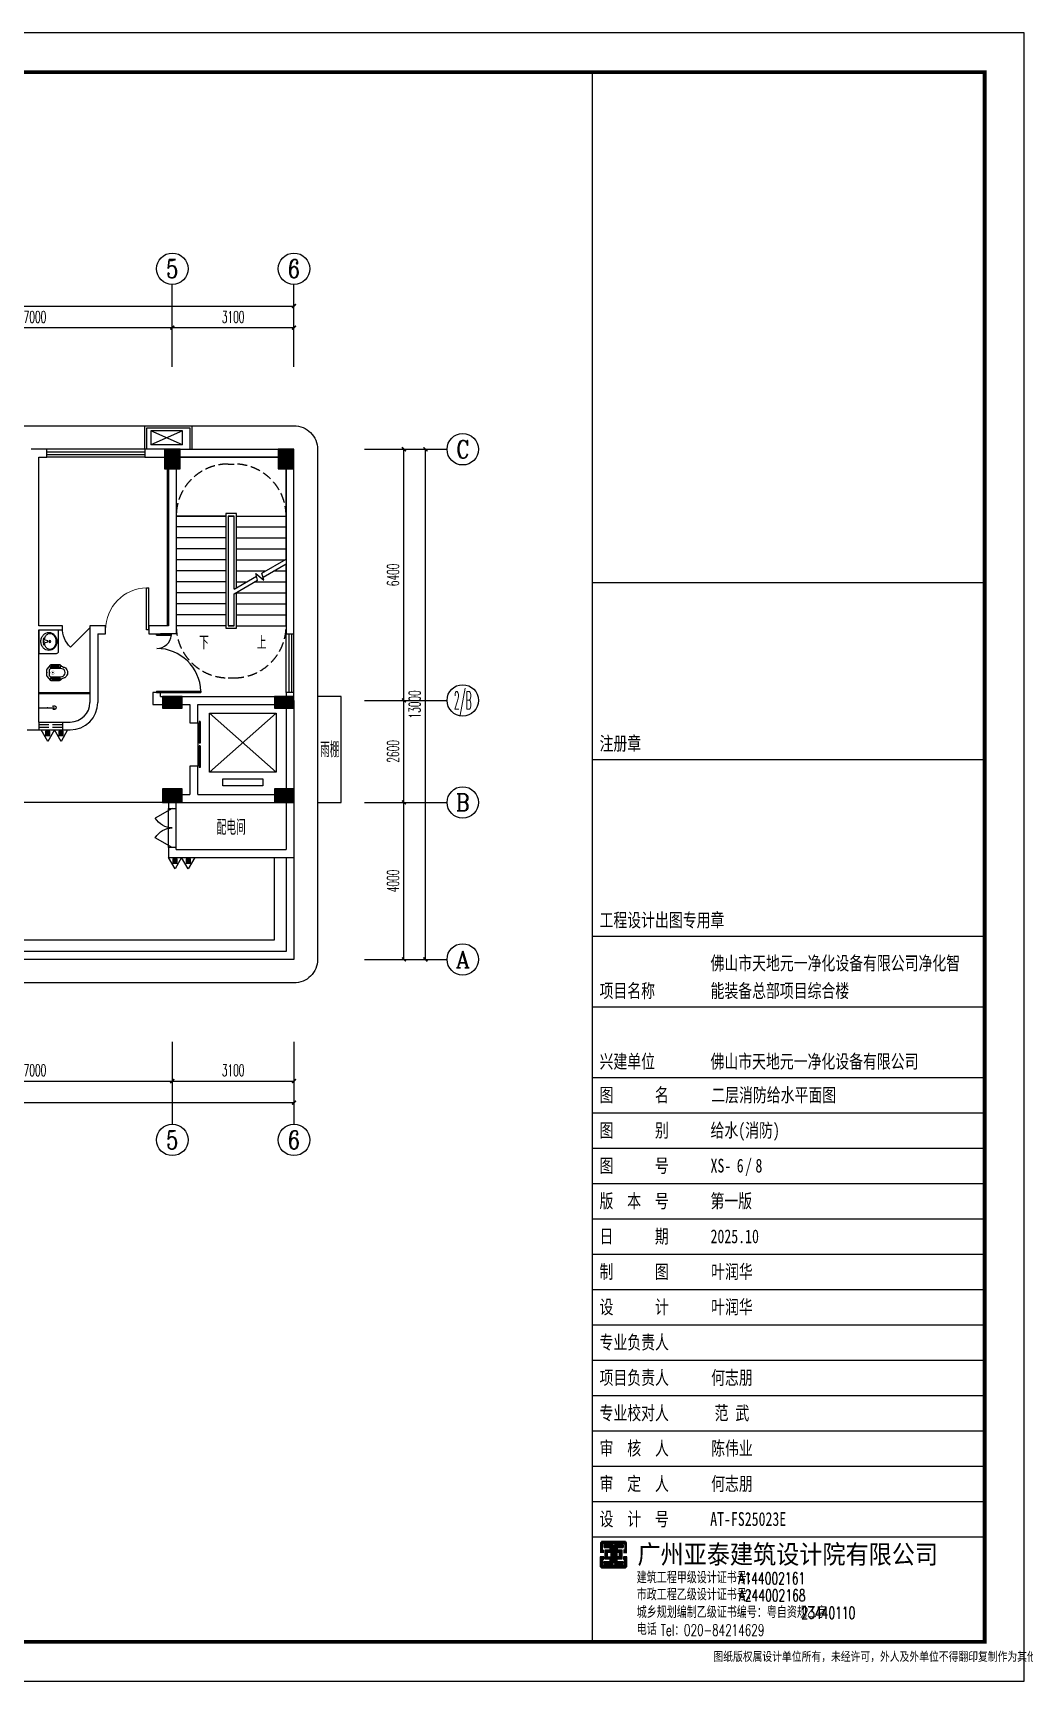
# Model space of a CAD drawing. Extents: x -1254782 to -617813, y -619975 to -323764.
# Drawn here: x -766917 to -741668, y -602575 to -560575 of the extents above; entities that cross this region are included whole.
import ezdxf
from ezdxf.enums import TextEntityAlignment as Align

# ---------------------------------------------------------------- set-up
doc = ezdxf.new("R2010")
doc.units = 0
doc.header["$LTSCALE"] = 1000
doc.header["$MEASUREMENT"] = 0
doc.linetypes.add('DASH', pattern=[0.35, 0.25, -0.1])
for name, color, linetype in [('4', 4, 'Continuous'), ('9', 9, 'Continuous'), ('AC', 252, 'Continuous'), ('AXIS', 3, 'Continuous'), ('AXIS_TEXT', 7, 'Continuous'), ('DIM_SYMB', 3, 'Continuous'), ('EQUIP_灭火器', 7, 'Continuous'), ('EVTR', 2, 'Continuous'), ('K+T', 252, 'Continuous'), ('LATRINE', 6, 'Continuous'), ('LVTRY', 8, 'Continuous'), ('PUB_TITLE', 4, 'Continuous'), ('STAIR', 2, 'Continuous'), ('TWT_TEXT', 7, 'Continuous'), ('WALL', 7, 'Continuous'), ('WALL-MOVE', 6, 'Continuous'), ('WINDOW', 4, 'Continuous'), ('框', 130, 'Continuous')]:
    doc.layers.add(name, color=color, linetype=linetype)
doc.styles.add('-宋体', font='simsun_0.shx', dxfattribs={"width": 0.8})
doc.styles.add('_TCH_AXIS', font='COMPLEX', dxfattribs={"bigfont": 'GBCBIG'})
doc.styles.add('_TCH_DIM', font='SIMPLEX.shx', dxfattribs={"width": 0.8, "bigfont": 'GBCBIG.shx'})
doc.styles.add('_TCH_DIM_T3', font='SIMPLEX.shx', dxfattribs={"width": 0.564706, "bigfont": 'GBCBIG.shx'})
doc.styles.add('COMPLEX', font='COMPLEX')
doc.styles.add('TBC', font='simhei_0.shx', dxfattribs={"width": 0.9})
doc.styles.add('天正', font='SIMPLEX.shx', dxfattribs={"width": 0.7, "bigfont": 'HZTXT.shx'})
doc.dimstyles.new('_TCH_ARCH&&100', dxfattribs={"dimtxt": 297.5, "dimasz": 100, "dimexe": 250, "dimexo": 300, "dimgap": 126.25, "dimtad": 1, "dimdec": 0, "dimzin": 0, "dimdsep": 46, "dimtxsty": '_TCH_DIM_T3', "dimblk": 'ARCHTICK', "dimcen": 0.09, "dimclrt": 7, "dimazin": 2, "dimtfac": 1, "dimtdec": 0, "dimtix": 1, "dimtmove": 2, "dimatfit": 3, "dimfxl": 1, "dimtolj": 1, "dimtzin": 0, "dimarcsym": 0})

# ---------------------------------------------------------------- blocks, each defined once
blk = doc.blocks.new('A$C545B6328')
at = {"layer": 'AC'}
for p, q in [((400, 450), (-400, 450)), ((-400, 450), (-400, 100)), ((400, 450), (-400, 100)), ((400, 100), (-400, 450)), ((400, 100), (400, 450)), ((400, 100), (-400, 100))]:
    blk.add_line(p, q, dxfattribs=at)
blk = doc.blocks.new('A$C66D56BDA')
at = {"layer": '9'}
for points in [[(0, 100), (400, 100), (400, 600), (0, 600)], [(3300, 600), (3000, 600), (3000, 100), (3300, 100)], [(6400, 100), (6800, 100), (6800, 600), (6400, 600)], [(13400, 100), (13800, 100), (13800, 600), (13400, 600)], [(20400, 100), (20800, 100), (20800, 600), (20400, 600)], [(27400, 100), (27800, 100), (27800, 600), (27400, 600)], [(30300, 100), (30700, 100), (30700, 600), (30300, 600)], [(3300, -5500), (3000, -5500), (3000, -6000), (3300, -6000)], [(27850, -6000), (27850, -5700), (27350, -5700), (27350, -6000)], [(30700, -6000), (30700, -5700), (30200, -5700), (30200, -6000)], [(6850, -8600), (6850, -8200), (6350, -8200), (6350, -8600)], [(13850, -8600), (13850, -8200), (13350, -8200), (13350, -8600)], [(20850, -8600), (20850, -8200), (20350, -8200), (20350, -8600)], [(27850, -8400), (27850, -8050), (27350, -8050), (27350, -8400)], [(30700, -8400), (30700, -8050), (30200, -8050), (30200, -8400)]]:
    blk.add_hatch(color=256, dxfattribs=at).paths.add_polyline_path(points)
h = blk.add_hatch(color=256, dxfattribs=at)
edge = h.paths.add_edge_path()
edge.add_line((125, -6000), (448, -6000))
edge.add_line((448, -6000), (448, -5100))
edge.add_line((448, -5100), (0, -5100))
edge.add_arc((3300, -5100), 3300, 180, 195.8266)
at = {"layer": 'WALL'}
for points in [[(0, 100), (400, 100), (400, 600), (0, 600)], [(3300, 600), (3000, 600), (3000, 100), (3300, 100)], [(6400, 100), (6800, 100), (6800, 600), (6400, 600)], [(13400, 100), (13800, 100), (13800, 600), (13400, 600)], [(20400, 100), (20800, 100), (20800, 600), (20400, 600)], [(27400, 100), (27800, 100), (27800, 600), (27400, 600)], [(30300, 100), (30700, 100), (30700, 600), (30300, 600)], [(3300, -5500), (3000, -5500), (3000, -6000), (3300, -6000)], [(27850, -6000), (27850, -5700), (27350, -5700), (27350, -6000)], [(30700, -6000), (30700, -5700), (30200, -5700), (30200, -6000)], [(6850, -8600), (6850, -8200), (6350, -8200), (6350, -8600)], [(13850, -8600), (13850, -8200), (13350, -8200), (13350, -8600)], [(20850, -8600), (20850, -8200), (20350, -8200), (20350, -8600)], [(27850, -8400), (27850, -8050), (27350, -8050), (27350, -8400)], [(30700, -8400), (30700, -8050), (30200, -8050), (30200, -8400)]]:
    blk.add_lwpolyline(points, close=True, dxfattribs=at)
blk.add_lwpolyline([(125, -6000), (448, -6000), (448, -5100), (0, -5100, 0.069167), (125, -6000, -0.123047)], format="xyb", dxfattribs=at)
blk = doc.blocks.new('$lvtry$00000203')
at = {"color": 0}
for p, q in [((-109, -134, 0), (-210, -128, 0)), ((-107, -166, 0), (-210, -166, 0)), ((-106, -197, 0), (-210, -197, 0)), ((-104, -227, 0), (-210, -227, 0)), ((-103, -258, 0), (-210, -258, 0)), ((-101, -289, 0), (-210, -289, 0)), ((-100, -320, 0), (-210, -320, 0)), ((-191, -354, 0), (-99, -345, 0)), ((-106, -103, 0), (-182, -88, 0)), ((-109, -124, 0), (-97, -382, 0)), ((48, -60, 0), (-48, -60, 0)), ((97, -382, 0), (109, -124, 0)), ((191, -354, 0), (99, -345, 0)), ((100, -320, 0), (210, -320, 0)), ((101, -289, 0), (210, -289, 0)), ((103, -258, 0), (210, -258, 0)), ((104, -227, 0), (210, -227, 0)), ((106, -103, 0), (182, -88, 0)), ((106, -197, 0), (210, -197, 0)), ((107, -166, 0), (210, -166, 0)), ((109, -134, 0), (210, -128, 0)), ((-4, -470, 0), (4, -470, 0))]:
    blk.add_line(p, q, dxfattribs=at)
at = {"color": 0, "elevation": 0}
blk.add_lwpolyline([(184, -360, 0.139709), (135, -448, -0.12003), (120, -477, -0.218108), (4, -530), (-4, -530, -0.218108), (-120, -477, -0.12003), (-135, -448, 0.139709), (-184, -360, 0.046574), (-191, -354, -0.248797), (-210, -318), (-210, -128, -0.218491), (-198, -101), (-90, -9, -0.179479), (-67, 0), (67, 0, -0.179479), (90, -9), (198, -101, -0.218491), (210, -128), (210, -318, -0.248797), (191, -354, 0.046574)], format="xyb", close=True, dxfattribs=at)
at = {"color": 0, "const_width": 3, "elevation": 0}
blk.add_lwpolyline([(49, -153, 1), (-49, -153, 1)], format="xyb", close=True, dxfattribs=at)
at = {"color": 0}
for centre, radius, start, end in [((-48, -121, 0), 61, 90, 182.693), ((-4, -377, 0), 92.8, 182.693, 270), ((4, -377, 0), 92.8, 270, 357.307), ((48, -121, 0), 61, 357.307, 90)]:
    blk.add_arc(centre, radius, start, end, dxfattribs=at)
for p in [(0, 0), (0, -153, 0)]:
    blk.add_point(p, dxfattribs=at)
blk = doc.blocks.new('$lvtry$00000179')
at = {"color": 0, "linetype": 'ByBlock'}
for p, q in [((-32, -102), (-92, -102)), ((-13, -178), (-40, -70)), ((35, -64), (-35, -64)), ((13, -178), (-13, -178)), ((40, -70), (13, -178)), ((92, -102), (32, -102))]:
    blk.add_line(p, q, dxfattribs=at)
blk.add_lwpolyline([(0, -406, 0.088425), (89, -391, 0.093738), (162, -347, 0.102376), (212, -280, 0.10945), (229, -203, 0.109452), (212, -127, 0.102376), (162, -60, 0.093738), (89, -16, 0.088423), (0, 0, 0.088427), (-89, -16, 0.093738), (-162, -60, 0.102376), (-212, -127, 0.109452), (-229, -203, 0.109451), (-212, -280, 0.102376), (-162, -347, 0.093738), (-89, -391, 0.088425)], format="xyb", close=True, dxfattribs=at)
for centre, radius in [((-64, -76), 20.4), ((-64, -76), 15.4), ((0, -229), 25.4), ((63, -76), 20.4), ((63, -76), 15.4)]:
    blk.add_circle(centre, radius, dxfattribs=at)
for centre, radius, start, end in [((-88, -229), 116, 151.0888, 180), ((-88, -229), 116, 180, 208.9112), ((-45, -252), 164, 126.8699, 151.0888), ((-45, -205), 164, 208.9112, 233.1301), ((-18, -288), 210, 123.9045, 126.8699), ((-18, -169), 210, 233.1301, 252.7421), ((-92, -178), 76.2, 90, 123.9045), ((0, -111), 270, 252.7421, 270), ((-35, -68), 5, 90, 194.0362), ((0, -111), 270, 270, 287.2579), ((35, -68), 5, 345.9638, 90), ((18, -169), 210, 287.2579, 306.8699), ((92, -178), 76.2, 57.7402, 90), ((45, -252), 164, 28.9112, 57.7402), ((45, -205), 164, 306.8699, 331.0888), ((88, -229), 116, 0, 28.9112), ((88, -229), 116, 331.0888, 0)]:
    blk.add_arc(centre, radius, start, end, dxfattribs=at)
at = {"color": 0}
for p in [(0, -76), (0, -229)]:
    blk.add_point(p, dxfattribs=at)
blk = doc.blocks.new('$WINLIB2D$00000001')
at = {"color": 0}
for points in [[(-0.5, 0.5), (-0.5, -0.5)], [(-0.5, 0.5), (0.5, 0.5)], [(0.5, -0.5), (0.5, 0.5)], [(0.5, 0.167), (-0.5, 0.167)], [(0.5, -0.167), (-0.5, -0.167)], [(-0.5, -0.5), (0.5, -0.5)]]:
    blk.add_lwpolyline(points, dxfattribs=at)
blk = doc.blocks.new('$DORLIB2D$00000127')
at = {"color": 0}
for points in [[(-0.533, 0.795), (-0.533, 0.69)], [(-0.033, 0.795), (-0.533, 0.795)], [(-0.033, 0.795), (-0.033, 0.69)], [(0.533, 0.795), (0.033, 0.795)], [(0.033, 0.795), (0.033, 0.69)], [(0.533, 0.795), (0.533, 0.69)], [(-0.033, 0.69), (-0.533, 0.69)], [(0.5, 0.5), (-0.5, 0.5)], [(0.533, 0.69), (0.033, 0.69)]]:
    blk.add_lwpolyline(points, dxfattribs=at)
blk = doc.blocks.new('$DorLib2D$00000225')
at = {"color": 0}
for p, q in [((0.475, -0.001), (0.475, 0.752)), ((0.475, 0.752), (0.5, 0.752)), ((0.5, -0.001), (0.5, 0.752)), ((-0.5, 0), (-0.5, 0.252)), ((-0.475, 0.252), (-0.5, 0.252)), ((-0.475, 0), (-0.475, 0.252)), ((-0.475, 0), (-0.5, 0)), ((0.475, -0.001), (0.5, -0.001))]:
    blk.add_line(p, q, dxfattribs=at)
for centre, radius, start, end in [((0.505, -0.002), 0.755, 92.2493, 179.7238), ((-0.501, 0.003), 0.251, 359.7899, 84.0974)]:
    blk.add_arc(centre, radius, start, end, dxfattribs=at)
blk = doc.blocks.new('$DorLib2D$00000001')
for p, q in [((0.45, 0.975), (0.5, 0.975)), ((0.45, 0), (0.45, 0.975)), ((0.5, 0), (0.5, 0.975)), ((0.5, 0), (0.45, 0))]:
    blk.add_line(p, q)
at = {"lineweight": 13}
blk.add_arc((0.475, 0), 0.975, 91.4693, 180, dxfattribs=at)
blk = doc.blocks.new('$DorLib2D$00000114')
at = {"color": 0}
blk.add_line((0.5, 0), (-0.207, 0.707), dxfattribs=at)
blk.add_arc((0.5, 0), 1, 135, 180, dxfattribs=at)
blk = doc.blocks.new('$lvtry$00000168')
at = {"color": 0}
blk.add_line((0, 0), (0, -395), dxfattribs=at)
blk.add_arc((0, -395), 50, 121.0332, 58.9668, dxfattribs=at)
for p in [(0, 0), (0, -223)]:
    blk.add_point(p, dxfattribs=at)
blk = doc.blocks.new('$DorLib2D$00000231')
at = {"color": 0}
for p, q in [((-0.5, 0), (-0.25, 0.433)), ((0.5, 0), (0.25, 0.433))]:
    blk.add_line(p, q, dxfattribs=at)
for centre, start, end in [((-0.5, 0), 0, 60), ((0.5, 0), 120, 180)]:
    blk.add_arc(centre, 0.5, start, end, dxfattribs=at)
blk = doc.blocks.new('_ArchTick')
at = {"color": 0, "linetype": 'ByBlock', "const_width": 0.4}
blk.add_lwpolyline([(-0.5, -0.5), (0.5, 0.5)], dxfattribs=at)
blk = doc.blocks.new('*D203')
at = {"layer": 'AXIS', "color": 0, "lineweight": -2, "transparency": 16777216}
for p, q in [((4000, 2600), (4000, 1100)), ((34700, 2600), (34700, 1100)), ((4000, 1350), (34700, 1350))]:
    blk.add_line(p, q, dxfattribs=at)
at = {"layer": 'Defpoints', "color": 0, "transparency": 16777216}
for p in [(4000, 2900), (34700, 2900), (34700, 1350)]:
    blk.add_point(p, dxfattribs=at)
at = {"layer": 'AXIS', "color": 0, "lineweight": -2, "transparency": 16777216, "xscale": 100, "yscale": 100, "zscale": 100, "rotation": 180}
blk.add_blockref('_ArchTick', (4000, 1350), dxfattribs=at)
at = {"layer": 'AXIS', "color": 0, "lineweight": -2, "transparency": 16777216, "xscale": 100, "yscale": 100, "zscale": 100}
blk.add_blockref('_ArchTick', (34700, 1350), dxfattribs=at)
at = {"layer": 'AXIS', "color": 7, "transparency": 16777216, "insert": (19350, 1625), "char_height": 297.5, "attachment_point": 5, "style": '_TCH_DIM_T3'}
blk.add_mtext('\\A1;30700', dxfattribs=at)
blk = doc.blocks.new('*D207')
at = {"layer": 'AXIS', "color": 0, "lineweight": -2, "transparency": 16777216}
for p, q in [((24600, 2600), (24600, 1650)), ((31600, 2600), (31600, 1650)), ((24600, 1900), (31600, 1900))]:
    blk.add_line(p, q, dxfattribs=at)
at = {"layer": 'Defpoints', "color": 0, "transparency": 16777216}
for p in [(24600, 2900), (31600, 2900), (31600, 1900)]:
    blk.add_point(p, dxfattribs=at)
at = {"layer": 'AXIS', "color": 0, "lineweight": -2, "transparency": 16777216, "xscale": 100, "yscale": 100, "zscale": 100, "rotation": 180}
blk.add_blockref('_ArchTick', (24600, 1900), dxfattribs=at)
at = {"layer": 'AXIS', "color": 0, "lineweight": -2, "transparency": 16777216, "xscale": 100, "yscale": 100, "zscale": 100}
blk.add_blockref('_ArchTick', (31600, 1900), dxfattribs=at)
at = {"layer": 'AXIS', "color": 7, "transparency": 16777216, "insert": (28100, 2175), "char_height": 297.5, "attachment_point": 5, "style": '_TCH_DIM_T3'}
blk.add_mtext('\\A1;7000', dxfattribs=at)
blk = doc.blocks.new('*D208')
at = {"layer": 'AXIS', "color": 0, "lineweight": -2, "transparency": 16777216}
for p, q in [((31600, 2600), (31600, 1650)), ((34700, 2600), (34700, 1650)), ((31600, 1900), (34700, 1900))]:
    blk.add_line(p, q, dxfattribs=at)
at = {"layer": 'Defpoints', "color": 0, "transparency": 16777216}
for p in [(31600, 2900), (34700, 2900), (34700, 1900)]:
    blk.add_point(p, dxfattribs=at)
at = {"layer": 'AXIS', "color": 0, "lineweight": -2, "transparency": 16777216, "xscale": 100, "yscale": 100, "zscale": 100, "rotation": 180}
blk.add_blockref('_ArchTick', (31600, 1900), dxfattribs=at)
at = {"layer": 'AXIS', "color": 0, "lineweight": -2, "transparency": 16777216, "xscale": 100, "yscale": 100, "zscale": 100}
blk.add_blockref('_ArchTick', (34700, 1900), dxfattribs=at)
at = {"layer": 'AXIS', "color": 7, "transparency": 16777216, "insert": (33150, 2175), "char_height": 297.5, "attachment_point": 5, "style": '_TCH_DIM_T3'}
blk.add_mtext('\\A1;3100', dxfattribs=at)
blk = doc.blocks.new('*D209')
at = {"layer": 'AXIS', "color": 0, "lineweight": -2, "transparency": 16777216}
for p, q in [((4000, 20400), (4000, 21900)), ((34700, 20400), (34700, 21900)), ((4000, 21650), (34700, 21650))]:
    blk.add_line(p, q, dxfattribs=at)
at = {"layer": 'Defpoints', "color": 0, "transparency": 16777216}
for p in [(34700, 21650), (4000, 20100), (34700, 20100)]:
    blk.add_point(p, dxfattribs=at)
at = {"layer": 'AXIS', "color": 0, "lineweight": -2, "transparency": 16777216, "xscale": 100, "yscale": 100, "zscale": 100, "rotation": 180}
blk.add_blockref('_ArchTick', (4000, 21650), dxfattribs=at)
at = {"layer": 'AXIS', "color": 0, "lineweight": -2, "transparency": 16777216, "xscale": 100, "yscale": 100, "zscale": 100}
blk.add_blockref('_ArchTick', (34700, 21650), dxfattribs=at)
at = {"layer": 'AXIS', "color": 7, "transparency": 16777216, "insert": (19350, 21925), "char_height": 297.5, "attachment_point": 5, "style": '_TCH_DIM_T3'}
blk.add_mtext('\\A1;30700', dxfattribs=at)
blk = doc.blocks.new('*D213')
at = {"layer": 'AXIS', "color": 0, "lineweight": -2, "transparency": 16777216}
for p, q in [((24600, 20400), (24600, 21350)), ((24600, 21100), (31600, 21100)), ((31600, 20400), (31600, 21350))]:
    blk.add_line(p, q, dxfattribs=at)
at = {"layer": 'Defpoints', "color": 0, "transparency": 16777216}
for p in [(31600, 21100), (24600, 20100), (31600, 20100)]:
    blk.add_point(p, dxfattribs=at)
at = {"layer": 'AXIS', "color": 0, "lineweight": -2, "transparency": 16777216, "xscale": 100, "yscale": 100, "zscale": 100, "rotation": 180}
blk.add_blockref('_ArchTick', (24600, 21100), dxfattribs=at)
at = {"layer": 'AXIS', "color": 0, "lineweight": -2, "transparency": 16777216, "xscale": 100, "yscale": 100, "zscale": 100}
blk.add_blockref('_ArchTick', (31600, 21100), dxfattribs=at)
at = {"layer": 'AXIS', "color": 7, "transparency": 16777216, "insert": (28100, 21375), "char_height": 297.5, "attachment_point": 5, "style": '_TCH_DIM_T3'}
blk.add_mtext('\\A1;7000', dxfattribs=at)
blk = doc.blocks.new('*D214')
at = {"layer": 'AXIS', "color": 0, "lineweight": -2, "transparency": 16777216}
for p, q in [((31600, 20400), (31600, 21350)), ((31600, 21100), (34700, 21100)), ((34700, 20400), (34700, 21350))]:
    blk.add_line(p, q, dxfattribs=at)
at = {"layer": 'Defpoints', "color": 0, "transparency": 16777216}
for p in [(34700, 21100), (31600, 20100), (34700, 20100)]:
    blk.add_point(p, dxfattribs=at)
at = {"layer": 'AXIS', "color": 0, "lineweight": -2, "transparency": 16777216, "xscale": 100, "yscale": 100, "zscale": 100, "rotation": 180}
blk.add_blockref('_ArchTick', (31600, 21100), dxfattribs=at)
at = {"layer": 'AXIS', "color": 0, "lineweight": -2, "transparency": 16777216, "xscale": 100, "yscale": 100, "zscale": 100}
blk.add_blockref('_ArchTick', (34700, 21100), dxfattribs=at)
at = {"layer": 'AXIS', "color": 7, "transparency": 16777216, "insert": (33150, 21375), "char_height": 297.5, "attachment_point": 5, "style": '_TCH_DIM_T3'}
blk.add_mtext('\\A1;3100', dxfattribs=at)
blk = doc.blocks.new('_AXISO')
blk.add_circle((0, 0), 0.5)
at = {"layer": 'AXIS_TEXT', "style": 'COMPLEX', "width": 1.041667}
blk.add_attdef('A', text='', height=0.56, dxfattribs=at).set_placement((-0.25, -0.28), (0.25, -0.28), align=Align.FIT)
blk = doc.blocks.new('*D219')
at = {"layer": 'AXIS', "color": 0, "lineweight": -2, "transparency": 16777216}
for p, q in [((36800, 18000), (38300, 18000)), ((38050, 5000), (38050, 18000)), ((36800, 5000), (38300, 5000))]:
    blk.add_line(p, q, dxfattribs=at)
at = {"layer": 'Defpoints', "color": 0, "transparency": 16777216}
for p in [(36500, 18000), (38050, 18000), (36500, 5000)]:
    blk.add_point(p, dxfattribs=at)
at = {"layer": 'AXIS', "color": 0, "lineweight": -2, "transparency": 16777216, "xscale": 100, "yscale": 100, "zscale": 100}
for p, rotation in [((38050, 18000), 90), ((38050, 5000), 270)]:
    blk.add_blockref('_ArchTick', p, dxfattribs=dict(at, rotation=rotation))
at = {"layer": 'AXIS', "color": 7, "transparency": 16777216, "insert": (37775, 11500), "char_height": 297.5, "attachment_point": 5, "rotation": 90, "style": '_TCH_DIM_T3'}
blk.add_mtext('\\A1;13000', dxfattribs=at)
blk = doc.blocks.new('*D220')
at = {"layer": 'AXIS', "color": 0, "lineweight": -2, "transparency": 16777216}
for p, q in [((36800, 9000), (37750, 9000)), ((37500, 5000), (37500, 9000)), ((36800, 5000), (37750, 5000))]:
    blk.add_line(p, q, dxfattribs=at)
at = {"layer": 'Defpoints', "color": 0, "transparency": 16777216}
for p in [(36500, 9000), (37500, 9000), (36500, 5000)]:
    blk.add_point(p, dxfattribs=at)
at = {"layer": 'AXIS', "color": 0, "lineweight": -2, "transparency": 16777216, "xscale": 100, "yscale": 100, "zscale": 100}
for p, rotation in [((37500, 9000), 90), ((37500, 5000), 270)]:
    blk.add_blockref('_ArchTick', p, dxfattribs=dict(at, rotation=rotation))
at = {"layer": 'AXIS', "color": 7, "transparency": 16777216, "insert": (37225, 7000), "char_height": 297.5, "attachment_point": 5, "rotation": 90, "style": '_TCH_DIM_T3'}
blk.add_mtext('\\A1;4000', dxfattribs=at)
blk = doc.blocks.new('*D221')
at = {"layer": 'AXIS', "color": 0, "lineweight": -2, "transparency": 16777216}
for p, q in [((36800, 11600), (37750, 11600)), ((37500, 9000), (37500, 11600)), ((36800, 9000), (37750, 9000))]:
    blk.add_line(p, q, dxfattribs=at)
at = {"layer": 'Defpoints', "color": 0, "transparency": 16777216}
for p in [(36500, 11600), (37500, 11600), (36500, 9000)]:
    blk.add_point(p, dxfattribs=at)
at = {"layer": 'AXIS', "color": 0, "lineweight": -2, "transparency": 16777216, "xscale": 100, "yscale": 100, "zscale": 100}
for p, rotation in [((37500, 11600), 90), ((37500, 9000), 270)]:
    blk.add_blockref('_ArchTick', p, dxfattribs=dict(at, rotation=rotation))
at = {"layer": 'AXIS', "color": 7, "transparency": 16777216, "insert": (37225, 10300), "char_height": 297.5, "attachment_point": 5, "rotation": 90, "style": '_TCH_DIM_T3'}
blk.add_mtext('\\A1;2600', dxfattribs=at)
blk = doc.blocks.new('*D222')
at = {"layer": 'AXIS', "color": 0, "lineweight": -2, "transparency": 16777216}
for p, q in [((36800, 18000), (37750, 18000)), ((37500, 11600), (37500, 18000)), ((36800, 11600), (37750, 11600))]:
    blk.add_line(p, q, dxfattribs=at)
at = {"layer": 'Defpoints', "color": 0, "transparency": 16777216}
for p in [(36500, 18000), (37500, 18000), (36500, 11600)]:
    blk.add_point(p, dxfattribs=at)
at = {"layer": 'AXIS', "color": 0, "lineweight": -2, "transparency": 16777216, "xscale": 100, "yscale": 100, "zscale": 100}
for p, rotation in [((37500, 18000), 90), ((37500, 11600), 270)]:
    blk.add_blockref('_ArchTick', p, dxfattribs=dict(at, rotation=rotation))
at = {"layer": 'AXIS', "color": 7, "transparency": 16777216, "insert": (37225, 14800), "char_height": 297.5, "attachment_point": 5, "rotation": 90, "style": '_TCH_DIM_T3'}
blk.add_mtext('\\A1;6400', dxfattribs=at)
blk = doc.blocks.new('A$C29A34EED')
at = {"layer": '框'}
for p, q in [((0, 461), (0, 14461)), ((0, 14461), (2000, 14461)), ((500, 461), (500, 14461)), ((1000, 461), (1000, 14461)), ((1500, 461), (1500, 14461)), ((2000, 461), (2000, 14461)), ((2000, 12961), (0, 12961)), ((2000, 10961), (0, 10961)), ((2000, 9005), (0, 9005)), ((2000, 7461), (0, 7461)), ((2000, 5961), (0, 5961)), ((2000, 3961), (0, 3961)), ((2000, 2005), (0, 2005)), ((2000, 461), (0, 461))]:
    blk.add_line(p, q, dxfattribs=at)
at = {"layer": '框', "style": '_TCH_DIM', "width": 0.8}
for s, p in [('日 期', (462, 13120)), ('签  名', (466, 11253)), ('实  名', (466, 9253)), ('工艺机械', (1953, 7486)), ('专 业', (472, 7613)), ('电 气', (957, 7555)), ('空 调', (1460, 7573)), ('日 期', (462, 6120)), ('签  名', (466, 4253)), ('实  名', (466, 2253)), ('专 业', (480, 613)), ('建 筑', (967, 607)), ('结 构', (1470, 612)), ('给排水', (1970, 645)), ('会', (470, 12)), ('签', (1174, -12))]:
    blk.add_text(s, height=450, rotation=90, dxfattribs=at).set_placement(p)
blk = doc.blocks.new('A$C54597E38')
at = {"layer": '9'}
h = blk.add_hatch(dxfattribs=at)
h.set_pattern_fill('ANSI31', color=256, scale=70.630202, angle=135, style=0)
h.set_pattern_definition([(180, (-153496.256, -56662.455), (-2e-15, -8.82877527), [])])
edge = h.paths.add_edge_path()
edge.add_line((99, 458), (99, 400))
edge.add_line((99, 400), (0, 400))
edge.add_line((0, 400), (0, 620))
edge.add_arc((64, 620), 63.6, 90, 180, ccw=False)
edge.add_line((64, 683), (622, 683))
edge.add_arc((622, 620), 63.6, 0, 90, ccw=False)
edge.add_line((685, 620), (685, 396))
edge.add_line((685, 396), (594, 396))
edge.add_line((594, 396), (594, 463))
edge.add_line((594, 463), (614, 463))
edge.add_line((614, 463), (624, 463))
edge.add_line((624, 463), (624, 613))
edge.add_line((624, 613), (68, 613))
edge.add_line((68, 613), (68, 458))
edge.add_line((68, 458), (99, 458))
h.paths.add_polyline_path([(369, 293), (369, 582), (586, 582), (586, 519), (436, 519), (436, 458), (557, 458), (557, 225), (431, 225), (431, 166), (588, 166), (588, 112), (370, 112), (370, 226), (321, 226), (321, 112), (103, 112), (103, 166), (260, 166), (260, 225), (133, 225), (133, 458), (255, 458), (255, 519), (104, 519), (104, 582), (321, 582), (321, 293)])
h.paths.add_polyline_path([(196, 399), (265, 399), (265, 289), (196, 289)], flags=16)
h.paths.add_polyline_path([(494, 399), (425, 399), (425, 289), (494, 289)], flags=16)
edge = h.paths.add_edge_path()
edge.add_line((99, 225), (99, 283))
edge.add_line((99, 283), (0, 283))
edge.add_line((0, 283), (0, 64))
edge.add_arc((64, 64), 63.6, 180, 270)
edge.add_line((64, 0), (622, 0))
edge.add_arc((622, 64), 63.6, 270, 360)
edge.add_line((685, 64), (685, 287))
edge.add_line((685, 287), (594, 287))
edge.add_line((594, 287), (594, 220))
edge.add_line((594, 220), (614, 220))
edge.add_line((614, 220), (624, 220))
edge.add_line((624, 220), (624, 71))
edge.add_line((624, 71), (68, 71))
edge.add_line((68, 71), (68, 225))
edge.add_line((68, 225), (99, 225))
blk.add_lwpolyline([(369, 293), (369, 293), (369, 582), (586, 582), (586, 519), (436, 519), (436, 458), (557, 458), (557, 225), (431, 225), (431, 166), (588, 166), (588, 112), (370, 112), (370, 226), (321, 226), (321, 112), (103, 112), (103, 166), (260, 166), (260, 225), (133, 225), (133, 458), (255, 458), (255, 519), (104, 519), (104, 582), (321, 582), (321, 293), (369, 293)], dxfattribs=at)
blk.add_lwpolyline([(99, 225), (99, 283), (0, 283), (0, 64, 0.414214), (64, 0), (622, 0, 0.414214), (685, 64), (685, 287), (594, 287), (594, 220), (614, 220), (624, 220), (624, 71), (68, 71), (68, 225)], format="xyb", close=True, dxfattribs=at)
blk.add_lwpolyline([(494, 399), (425, 399), (425, 289), (494, 289)], close=True, dxfattribs=at)
blk = doc.blocks.new('消防框')
at = {"layer": '4'}
blk.add_line((-66927, 44194), (-66927, 17778), dxfattribs=at)
at = {"layer": '框'}
for p, q in [((-76927, 57778), (-76927, 17778)), ((-66927, 57778), (-66927, 17778)), ((-76927, 44769), (-66927, 44769)), ((-76927, 44194), (-76927, 17778)), ((-76927, 40266), (-66927, 40266)), ((-76927, 35764), (-66927, 35764)), ((-76927, 33962), (-66927, 33962)), ((-76927, 32161), (-66927, 32161)), ((-76927, 31261), (-66926, 31261)), ((-76927, 30360), (-66927, 30360)), ((-76927, 29459), (-66927, 29459)), ((-76927, 28559), (-66926, 28559)), ((-76927, 27658), (-66926, 27658)), ((-76927, 26758), (-66926, 26758)), ((-76927, 25857), (-66926, 25857)), ((-76927, 24956), (-66926, 24956)), ((-76927, 24056), (-66927, 24056)), ((-76927, 23155), (-66926, 23155)), ((-76927, 22255), (-66926, 22255)), ((-76927, 21354), (-66926, 21354)), ((-76927, 20453), (-66926, 20453))]:
    blk.add_line(p, q, dxfattribs=at)
at = {"layer": '4'}
blk.add_blockref('A$C54597E38', (-76728, 19659), dxfattribs=at)
at = {"layer": 'TWT_TEXT', "style": 'TBC', "width": 0.9}
blk.add_text('广州亚泰建筑设计院有限公司', height=480, dxfattribs=at).set_placement((-75777, 19767))
at = {"layer": 'TWT_TEXT', "style": '_TCH_DIM'}
for s, height, p in [('建筑工程甲级设计证书号：', 300, (-75794, 19266)), ('市政工程乙级设计证书号：', 300, (-75794, 18833)), ('城乡规划编制乙级证书编号：粤自资规乙字', 300, (-75794, 18384)), ('电话', 300, (-75794, 17950)), ('图纸版权属设计单位所有，未经许可，外人及外单位不得翻印复制作为其他工程之用', 249.73, (-73842, 17267))]:
    blk.add_text(s, height=height, rotation=359.9997, dxfattribs=at).set_placement(p)
at = {"layer": 'TWT_TEXT', "style": '天正', "width": 0.67}
for s, height, p in [('A144002161', 300, (-73207, 19244)), ('A244002168', 300, (-73197, 18811)), ('23440110', 300, (-71602, 18365)), ('Tel：020-84214629', 290, (-75183, 17930))]:
    blk.add_text(s, height=height, rotation=359.9997, dxfattribs=at).set_placement(p)
at = {"layer": '框', "style": '-宋体', "width": 0.74}
for s, p in [('注册章', (-76742, 40497)), ('工程设计出图专用章', (-76741, 35995)), ('佛山市天地元一净化设备有限公司净化智', (-73914, 34897)), ('项目名称', (-76741, 34193)), ('能装备总部项目综合楼', (-73914, 34193)), ('兴建单位', (-76741, 32392)), ('佛山市天地元一净化设备有限公司', (-73915, 32392)), ('图      名', (-76741, 31539)), ('图      别', (-76741, 30638)), ('给水(消防)', (-73914, 30638)), ('图      号', (-76741, 29737)), ('XS-  /', (-73914, 29737)), ('8', (-72770, 29737)), ('版  本  号', (-76742, 28837)), ('第一版', (-73915, 28837)), ('日      期', (-76741, 27936)), ('2025.10', (-73914, 27936)), ('制      图', (-76741, 27036)), ('设      计', (-76741, 26135)), ('专业负责人', (-76741, 25235)), ('项目负责人', (-76741, 24334)), ('专业校对人', (-76741, 23433)), ('审  核  人', (-76741, 22533)), ('审  定  人', (-76741, 21632)), ('设  计  号', (-76741, 20732)), ('AT-FS25023E', (-73923, 20732))]:
    blk.add_text(s, height=350, dxfattribs=at).set_placement(p)
for s, p in [('叶润华', (-73368, 27036)), ('叶润华', (-73368, 26135)), ('何志朋', (-73368, 24334)), ('范 武', (-73368, 23433)), ('陈伟业', (-73368, 22533)), ('何志朋', (-73368, 21632))]:
    blk.add_text(s, height=350, dxfattribs=at).set_placement(p, align=Align.CENTER)
blk = doc.blocks.new('A$C21C844B0')
at = {"layer": '4'}
for name, p in [('A$C29A34EED', (0, 26072)), ('消防框', (124827, -17245))]:
    blk.add_blockref(name, p, dxfattribs=at)
blk = doc.blocks.new('$TwtSys$00000546')
h = blk.add_hatch()
h.set_pattern_fill('ANSI31', color=256, scale=200, style=0)
h.set_pattern_definition([(45, (-38543.802, -6670.83), (-17.67767, 17.67767), [])])
h.paths.add_polyline_path([(-65, 174), (65, 174), (65, 44), (-65, 44)])
for points in [[(0, 344), (-198, 0), (198, 0)], [(-65, 174), (65, 174), (65, 44), (-65, 44)]]:
    blk.add_lwpolyline(points, close=True)
blk = doc.blocks.new('A$C1E2347B9')
h = blk.add_hatch()
h.set_pattern_fill('ANSI31', color=256, scale=25)
h.set_pattern_definition([(45, (405925.765, -71326.428), (-28.0633004, 28.0633004), [])])
h.paths.add_polyline_path([(31480, 17500), (31500, 17500), (31500, 13500), (31480, 13500)])
for p, q in [((31500, 7850), (31500, 8850)), ((31700, 7850), (31700, 8850))]:
    blk.add_line(p, q)
blk.add_lwpolyline([(31480, 17500), (31500, 17500), (31500, 13500), (31480, 13500)], close=True)
at = {"layer": '4'}
blk.add_line((31350, 9000), (16350, 9000), dxfattribs=at)
blk.add_lwpolyline([(4000, 18600), (34700, 18600, -0.4142136), (35300, 18000), (35300, 5000, -0.4142136), (34700, 4400), (15850, 4400, -0.4142136), (15250, 5000), (15250, 8400), (7300, 8400, -0.4142135), (3400, 12300), (3400, 18000, -0.4142136)], format="xyb", close=True, dxfattribs=at)
blk.add_lwpolyline([(35300, 9000), (35900, 9000), (35900, 11700), (35300, 11700)], dxfattribs=at)
at = {"layer": '9'}
blk.add_lwpolyline([(16350, 9000), (16350, 5500), (34200, 5500), (34200, 7600)], dxfattribs=at)
at = {"layer": 'AXIS'}
for p, q in [((31600, 20100), (31600, 22200)), ((34700, 20100), (34700, 22200)), ((36500, 18000), (38600, 18000)), ((36500, 11600), (38600, 11600)), ((36500, 9000), (38600, 9000)), ((36500, 5000), (38600, 5000)), ((31600, 2900), (31600, 800)), ((34700, 2900), (34700, 800))]:
    blk.add_line(p, q, dxfattribs=at)
at = {"layer": 'DIM_SYMB'}
for points in [[(32362.5, 13360, 0, 0, 0), (32362.5, 17050, 0, 0, 0), (33837.5, 17050, 0, 0, 0), (33837.5, 15200, 80, 0, 0), (33837.5, 14900, 0, 0, 0)], [(33837.5, 13360, 0, 0, 0), (33837.5, 14320, 80, 0, 0), (33837.5, 14620, 0, 0, 0)]]:
    blk.add_lwpolyline(points, format="xyseb", dxfattribs=at)
at = {"layer": 'EVTR'}
for p, q in [((32550, 9775), (32550, 11275)), ((32550, 11275), (34250, 11275)), ((32550, 9775), (34250, 11275)), ((32550, 11275), (34250, 9775)), ((34250, 11275), (34250, 9775)), ((34250, 9775), (32550, 9775)), ((32890, 9425), (32890, 9600)), ((32890, 9600), (33910, 9600)), ((33910, 9425), (32890, 9425)), ((33910, 9600), (33910, 9425))]:
    blk.add_line(p, q, dxfattribs=at)
at = {"layer": 'K+T', "linetype": 'DASH'}
for p, q in [((33025, 17625), (33175, 17625)), ((33025, 12175), (33175, 12175))]:
    blk.add_line(p, q, dxfattribs=at)
at = {"layer": 'K+T'}
for p, q in [((28200, 11800), (29500, 11800)), ((28200, 11780), (29500, 11780))]:
    blk.add_line(p, q, dxfattribs=at)
at = {"layer": 'K+T', "linetype": 'DASH'}
for centre, start, end in [((33025, 16300), 90, 180), ((33175, 16300), 0, 90), ((33025, 13500), 180, 270), ((33175, 13500), 270, 0)]:
    blk.add_arc(centre, 1325, start, end, dxfattribs=at)
at = {"layer": 'LATRINE'}
for points in [[(30900, 18000), (30900, 18600), (32100, 18600), (32100, 18000)], [(30950, 18000), (30950, 18550), (32050, 18550), (32050, 18000)]]:
    blk.add_lwpolyline(points, dxfattribs=at)
at = {"layer": 'LVTRY'}
blk.add_lwpolyline([(28200, 13400), (28200, 12800), (28650, 12800, 0.4142136), (28700, 12850), (28700, 13400)], format="xyb", dxfattribs=at)
at = {"layer": 'STAIR'}
for p, q in [((34500, 17800), (31700, 17800)), ((31700, 17800), (31700, 16300)), ((34500, 16300), (34500, 17800)), ((31700, 16300), (31700, 13500)), ((32965, 16300), (31700, 16300)), ((31700, 16300), (32965, 16300)), ((32965, 16020), (31700, 16020)), ((33235, 16360), (32965, 16360)), ((32965, 16360), (32965, 13440)), ((33025, 16300), (33025, 13500)), ((33175, 16300), (33025, 16300)), ((33025, 16300), (33025, 13500)), ((33025, 16300), (33175, 16300)), ((33175, 14435.2), (33175, 16300)), ((33175, 14435.2), (33175, 16300)), ((33235, 14469.9), (33235, 16360)), ((33235, 16300), (34500, 16300)), ((33235, 16300), (34500, 16300)), ((33235, 16020), (34500, 16020)), ((34500, 15200.2), (34500, 16300)), ((32965, 15740), (31700, 15740)), ((33235, 15740), (34500, 15740)), ((32965, 15460), (31700, 15460)), ((32965, 15180), (31700, 15180)), ((33235, 15460), (34500, 15460)), ((33235, 15180), (34465, 15180)), ((33884.6, 14844.9), (34500, 15200.2)), ((32965, 14900), (31700, 14900)), ((33175, 14435.2), (33746.3, 14765.1)), ((33235, 14900), (33980, 14900)), ((33773.1, 14665.1), (33726.9, 14837.4)), ((33726.9, 14837.4), (33933, 14664.5)), ((33933, 14664.5), (33884.6, 14844.9)), ((33911.4, 14744.9), (34500, 15084.8)), ((34180, 14900), (34500, 14900)), ((34500, 13500), (34500, 15084.8)), ((32965, 14620), (31700, 14620)), ((32965, 14340), (31700, 14340)), ((33175, 14319.8), (33773.1, 14665.1)), ((33175, 13500), (33175, 14319.8)), ((33175, 13500), (33175, 14319.8)), ((33235, 14620), (33495, 14620)), ((33235, 13440), (33235, 14354.4)), ((33235, 14340), (34500, 14340)), ((33695, 14620), (34500, 14620)), ((32965, 14060), (31700, 14060)), ((33235, 14060), (34500, 14060)), ((32965, 13780), (31700, 13780)), ((32965, 13500), (31700, 13500)), ((32965, 13440), (33235, 13440)), ((33025, 13500), (33175, 13500)), ((33175, 13500), (33025, 13500)), ((33235, 13780), (34500, 13780)), ((33235, 13500), (34500, 13500))]:
    blk.add_line(p, q, dxfattribs=at)
at = {"layer": 'WALL'}
for p, q in [((28400, 18000), (28000, 18000)), ((28200, 17800), (28400, 17800)), ((28200, 15100), (28200, 17800)), ((28400, 17800), (28400, 18000)), ((31600, 18000), (30900, 18000)), ((30900, 18000), (30900, 17800)), ((30900, 17800), (31500, 17800)), ((31500, 17800), (31500, 13500)), ((31600, 18000), (34700, 18000)), ((31700, 17800), (31700, 13300)), ((31700, 17800), (34500, 17800)), ((34500, 17800), (34500, 13300)), ((34700, 13300), (34700, 18000)), ((28200, 13500), (28200, 15100)), ((28800, 13500), (28200, 13500)), ((28800, 13400), (28800, 13500)), ((29600, 13500), (29500, 13500)), ((29500, 13500), (29500, 13400)), ((29900, 13500), (29600, 13500)), ((29900, 13300), (29900, 13500)), ((31200, 13500), (31000, 13500)), ((31000, 13500), (31000, 13300)), ((31500, 13500), (31200, 13500)), ((28200, 13400), (28800, 13400)), ((28200, 11050), (28200, 13400)), ((29500, 13400), (29500, 11550)), ((29700, 13300), (29900, 13300)), ((29700, 13300), (29700, 11550)), ((31000, 13300), (31100, 13300)), ((31100, 13300), (31300, 13300)), ((31700, 13300), (31300, 13300)), ((34500, 13300), (34700, 13300)), ((31300, 11800), (31100, 11800)), ((31100, 11800), (31100, 11500)), ((31300, 11700), (31300, 11800)), ((34700, 11800), (34500, 11800)), ((34500, 11800), (34500, 11700)), ((34700, 11600), (34700, 11800)), ((31100, 11500), (32050, 11500)), ((31300, 11700), (32150, 11700)), ((32050, 11500), (32050, 11025)), ((32150, 11700), (34500, 11700)), ((32250, 11025), (32250, 11500)), ((32250, 11500), (34500, 11500)), ((34500, 11500), (34500, 9200)), ((34700, 11600), (34700, 9100)), ((28200, 11050), (29000, 11050)), ((32050, 11025), (32250, 11025)), ((27900, 10850), (28100, 10850)), ((28100, 10850), (29000, 10850)), ((32250, 9925), (32050, 9925)), ((32050, 9925), (32050, 9200)), ((32250, 9200), (32250, 9925)), ((31350, 9200), (31600, 9200)), ((31350, 9200), (31350, 9000)), ((31350, 9000), (31500, 9000)), ((31500, 9000), (31500, 8850)), ((31500, 8850), (31700, 8850)), ((31600, 9200), (32050, 9200)), ((31700, 8850), (31700, 9000)), ((31700, 9000), (32150, 9000)), ((32150, 9000), (34500, 9000)), ((32250, 9200), (34500, 9200)), ((34500, 9000), (34500, 7800)), ((34700, 9100), (34700, 7600)), ((31700, 7850), (31500, 7850)), ((31500, 7850), (31500, 7600)), ((31500, 7600), (34700, 7600)), ((31700, 7800), (31700, 7850)), ((31700, 7800), (34500, 7800))]:
    blk.add_line(p, q, dxfattribs=at)
for radius in [500, 700]:
    blk.add_arc((29000, 11550), radius, 270, 0, dxfattribs=at)
at = {"layer": 'WALL-MOVE'}
for points in [[(34700, 7600), (34700, 5000), (15850, 5000), (15850, 9000)], [(34500, 7600), (34500, 5200), (16050, 5200), (16050, 9000)]]:
    blk.add_lwpolyline(points, dxfattribs=at)
at = {"layer": 'WINDOW', "linetype": 'DASH'}
for p, q in [((28200, 11050, 900), (28200, 10850, 900)), ((28200, 10983.3, 900), (28800, 10983.3, 900)), ((28800, 11050, 900), (28800, 10850, 900)), ((28200, 10916.7, 900), (28800, 10916.7, 900))]:
    blk.add_line(p, q, dxfattribs=at)
for name, p in [('A$C545B6328', (31456.2, 18017.2)), ('A$C66D56BDA', (4000, 17400))]:
    blk.add_blockref(name, p)
at = {"layer": 'AXIS'}
ref = blk.add_blockref('_AXISO', (31600, 22600), dxfattribs=dict(at, xscale=800, yscale=800, zscale=800))
ref.add_attrib('A', '5', dxfattribs={"layer": 'AXIS_TEXT', "height": 465.9, "style": '_TCH_AXIS'}).set_placement((31444.7, 22367), (31755.3, 22367), align=Align.FIT)
ref = blk.add_blockref('_AXISO', (34700, 22600), dxfattribs=dict(at, xscale=800, yscale=800, zscale=800))
ref.add_attrib('A', '6', dxfattribs={"layer": 'AXIS_TEXT', "height": 465.9, "style": '_TCH_AXIS'}).set_placement((34544.7, 22367), (34855.3, 22367), align=Align.FIT)
ref = blk.add_blockref('_AXISO', (39000, 18000), dxfattribs=dict(at, xscale=800, yscale=800, zscale=800))
ref.add_attrib('A', 'C', dxfattribs={"layer": 'AXIS_TEXT', "height": 455.7, "style": '_TCH_AXIS'}).set_placement((38837.3, 17772.2), (39162.7, 17772.2), align=Align.FIT)
ref = blk.add_blockref('_AXISO', (39000, 11600), dxfattribs=dict(at, xscale=800, yscale=800, zscale=800))
ref.add_attrib('A', '2/B', dxfattribs={"layer": 'AXIS_TEXT', "height": 452.55, "style": '_TCH_AXIS', "width": 0.355932}).set_placement((38773.7, 11373.7), (39226.3, 11373.7), align=Align.FIT)
ref = blk.add_blockref('_AXISO', (39000, 9000), dxfattribs=dict(at, xscale=800, yscale=800, zscale=800))
ref.add_attrib('A', 'B', dxfattribs={"layer": 'AXIS_TEXT', "height": 435.3, "style": '_TCH_AXIS'}).set_placement((38823.8, 8782.4), (39176.2, 8782.4), align=Align.FIT)
ref = blk.add_blockref('_AXISO', (39000, 5000), dxfattribs=dict(at, xscale=800, yscale=800, zscale=800))
ref.add_attrib('A', 'A', dxfattribs={"layer": 'AXIS_TEXT', "height": 425.2, "style": '_TCH_AXIS'}).set_placement((38817.8, 4787.4), (39182.2, 4787.4), align=Align.FIT)
ref = blk.add_blockref('_AXISO', (31600, 400), dxfattribs=dict(at, xscale=800, yscale=800, zscale=800))
ref.add_attrib('A', '5', dxfattribs={"layer": 'AXIS_TEXT', "height": 465.9, "style": '_TCH_AXIS'}).set_placement((31444.7, 167), (31755.3, 167), align=Align.FIT)
ref = blk.add_blockref('_AXISO', (34700, 400), dxfattribs=dict(at, xscale=800, yscale=800, zscale=800))
ref.add_attrib('A', '6', dxfattribs={"layer": 'AXIS_TEXT', "height": 465.9, "style": '_TCH_AXIS'}).set_placement((34544.7, 167), (34855.3, 167), align=Align.FIT)
at = {"layer": 'K+T', "yscale": -1, "rotation": 270}
blk.add_blockref('$lvtry$00000168', (28200, 11414.1), dxfattribs=at)
at = {"layer": 'LVTRY', "xscale": -1, "rotation": 90}
blk.add_blockref('$lvtry$00000179', (28253, 13103.7), dxfattribs=at)
at = {"layer": 'LVTRY', "rotation": 89.99999999999999}
blk.add_blockref('$lvtry$00000203', (28400, 12308.8, 0), dxfattribs=at)
at = {"layer": 'WINDOW', "xscale": -2500, "yscale": 200, "zscale": -2500}
blk.add_blockref('$WINLIB2D$00000001', (29650, 17900), dxfattribs=at)
at = {"layer": 'WINDOW'}
for name, p, xscale, yscale, zscale, rotation in [('$DorLib2D$00000001', (30450, 13400), -1100, -1100, -1100, 180), ('$DorLib2D$00000114', (29150, 13450), -700, 700, -700, 180), ('$DorLib2D$00000225', (31200, 12550), 1500, 1500, 1500, 270), ('$WINLIB2D$00000001', (34600, 12550), -1500, 200, -1500, 270), ('$DORLIB2D$00000127', (32150, 10475), -1100, 200, -1100, 270), ('$DorLib2D$00000231', (31600, 8350), 1000, -1000, 1000, 270)]:
    blk.add_blockref(name, p, dxfattribs=dict(at, xscale=xscale, yscale=yscale, zscale=zscale, rotation=rotation))
at = {"layer": 'DIM_SYMB', "color": 7, "style": '_TCH_DIM', "width": 0.8}
for s, p in [('下', (32286.5, 12905)), ('上', (33754.1, 12905))]:
    blk.add_text(s, height=337.6, dxfattribs=at).set_placement(p)
at = {"layer": 'TWT_TEXT', "style": '_TCH_DIM', "width": 0.8}
for s, p in [('雨棚', (35366.3, 10153.5)), ('配电间', (32728.9, 8174.1))]:
    blk.add_text(s, height=385.82, dxfattribs=at).set_placement(p)
at = {"layer": 'AXIS'}
for p1, p2, distance, picture, middle in [((4000, 20100), (34700, 20100), 1550, '*D209', (19350, 21925)), ((24600, 20100), (31600, 20100), 1000, '*D213', (28100, 21375)), ((31600, 20100), (34700, 20100), 1000, '*D214', (33150, 21375)), ((36500, 5000), (36500, 18000), -1550, '*D219', (37775, 11500)), ((36500, 11600), (36500, 18000), -1000, '*D222', (37225, 14800)), ((36500, 9000), (36500, 11600), -1000, '*D221', (37225, 10300)), ((36500, 5000), (36500, 9000), -1000, '*D220', (37225, 7000)), ((4000, 2900), (34700, 2900), -1550, '*D203', (19350, 1625)), ((24600, 2900), (31600, 2900), -1000, '*D207', (28100, 2175)), ((31600, 2900), (34700, 2900), -1000, '*D208', (33150, 2175))]:
    dim = blk.add_aligned_dim(p1=p1, p2=p2, distance=distance, dimstyle='_TCH_ARCH&&100', dxfattribs=at)
    dim.commit()
    dim.dimension.update_dxf_attribs({"geometry": picture, "text_midpoint": middle})

msp = doc.modelspace()

# ---------------------------------------------------------------- linework, layer by layer
at = {"layer": 'PUB_TITLE'}
msp.add_lwpolyline([(-801068, -602574.7), (-741668, -602574.7), (-741668, -560574.7), (-801068, -560574.7)], close=True, dxfattribs=at)
at = {"layer": 'PUB_TITLE', "const_width": 100}
msp.add_lwpolyline([(-798568, -601574.7), (-742668, -601574.7), (-742668, -561574.7), (-798568, -561574.7)], close=True, dxfattribs=at)

# ---------------------------------------------------------------- block references
at = {"layer": '4'}
msp.add_blockref('A$C21C844B0', (-800568, -602107.2), dxfattribs=at)
at = {"layer": '9'}
msp.add_blockref('A$C1E2347B9', (-794966.8, -589184.6), dxfattribs=at)
at = {"layer": 'EQUIP_灭火器', "xscale": 0.85, "yscale": -0.85, "zscale": 0.85}
for p in [(-766538.6, -578334.6), (-766201.3, -578334.6), (-763298.2, -581584.6), (-762960.9, -581584.6)]:
    msp.add_blockref('$TwtSys$00000546', p, dxfattribs=at)

# ---------------------------------------------------------------- texts
at = {"layer": 'PUB_TITLE', "color": 4, "style": '-宋体', "width": 0.74}
msp.add_text('二层消防给水平面图', height=350, dxfattribs=at).set_placement((-749634.6, -587814))
msp.add_text('6', height=350, dxfattribs=at).set_placement((-748899.4, -589613.5), align=Align.CENTER)

doc.saveas('drawing.dxf')
